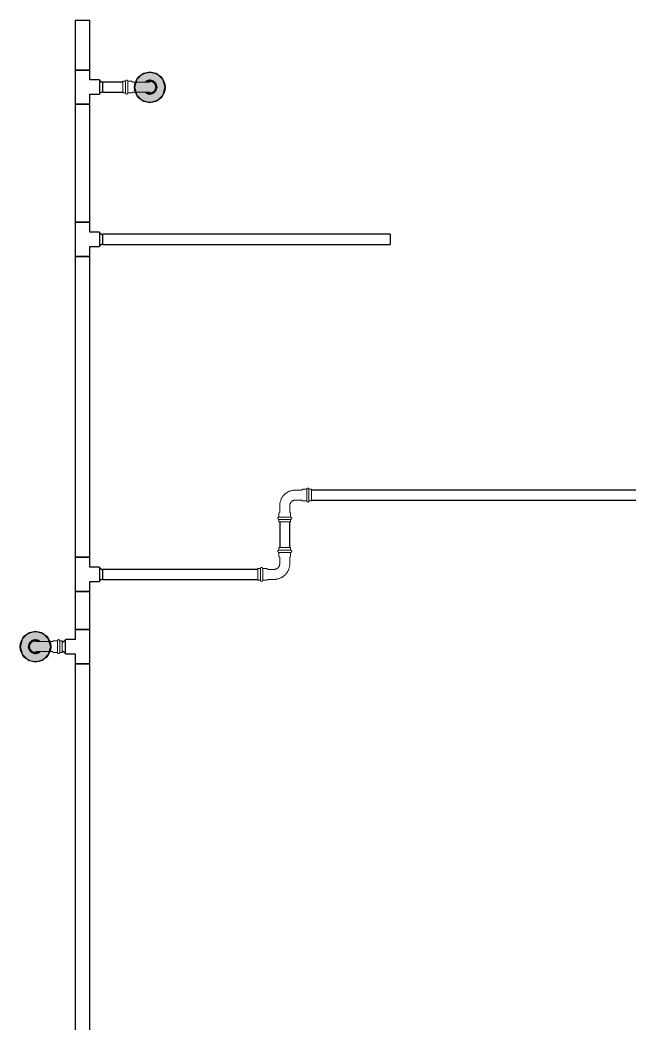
# Model space of a CAD drawing. Header units: inches. Extents: x -3327 to -1, y 8 to 1328.
# Drawn here: x -1855.7 to -1775.8, y 915.2 to 1047.6 of the extents above; entities that cross this region are included whole.
import ezdxf

# ---------------------------------------------------------------- set-up
doc = ezdxf.new("R2010")
doc.units = ezdxf.units.IN
doc.header["$MEASUREMENT"] = 0
doc.layers.add('P-PIPE', color=3, linetype='Continuous', lineweight=9)
doc.layers.add('X - REF - FP', color=7, linetype='Continuous', true_color=0xb90000)

# ---------------------------------------------------------------- blocks, each defined once
blk = doc.blocks.new('Victaulic-VicPress316-Elbow 90-45deg Style P568_P571 - Standard-V2-SECOND LEVEL')
at = {"layer": 'P-PIPE'}
for p, q in [((-3203.7, 731.1), (-3203.7, 730.2)), ((-3202.39, 730.21), (-3202.39, 731.1)), ((-3203.81, 730.05), (-3203.81, 729.6)), ((-3202.28, 729.6), (-3202.28, 730.05)), ((-3203.05, 729.6), (-3203.81, 729.6)), ((-3203.81, 729.31), (-3203.81, 728.97)), ((-3203.05, 729.31), (-3203.81, 729.31)), ((-3203.81, 728.97), (-3203.05, 728.97)), ((-3202.28, 729.6), (-3203.05, 729.6)), ((-3202.28, 729.31), (-3203.05, 729.31)), ((-3203.05, 728.97), (-3202.28, 728.97)), ((-3202.28, 728.97), (-3202.28, 729.31))]:
    blk.add_line(p, q, dxfattribs=at)
at = {"layer": 'P-PIPE', "flags": 128}
for points in [[(-3203.05, 733.4), (-3203.08, 733.4), (-3203.12, 733.4), (-3203.16, 733.4), (-3203.19, 733.39), (-3203.23, 733.38), (-3203.26, 733.38), (-3203.3, 733.37), (-3203.33, 733.36), (-3203.37, 733.34), (-3203.4, 733.33), (-3203.43, 733.32), (-3203.47, 733.3), (-3203.5, 733.28), (-3203.53, 733.26), (-3203.56, 733.24), (-3203.59, 733.22), (-3203.62, 733.2), (-3203.65, 733.18), (-3203.67, 733.15), (-3203.7, 733.13), (-3203.73, 733.1), (-3203.75, 733.07), (-3203.77, 733.04), (-3203.79, 733.01), (-3203.81, 732.98), (-3203.83, 732.95), (-3203.85, 732.92), (-3203.87, 732.89), (-3203.88, 732.85), (-3203.9, 732.82), (-3203.91, 732.79), (-3203.92, 732.75), (-3203.93, 732.72), (-3203.94, 732.68), (-3203.94, 732.65), (-3203.95, 732.61), (-3203.95, 732.57), (-3203.96, 732.54), (-3203.96, 732.5), (-3203.96, 732.46), (-3203.96, 732.43), (-3203.95, 732.39), (-3203.95, 732.35), (-3203.94, 732.32), (-3203.93, 732.28), (-3203.93, 732.25), (-3203.91, 732.21), (-3203.9, 732.18), (-3203.89, 732.14), (-3203.88, 732.11), (-3203.86, 732.08), (-3203.84, 732.05), (-3203.82, 732.01), (-3203.8, 731.98), (-3203.78, 731.95), (-3203.76, 731.92), (-3203.74, 731.9), (-3203.71, 731.87)], [(-3203.05, 733.26), (-3203.08, 733.26), (-3203.11, 733.25), (-3203.14, 733.25), (-3203.17, 733.25), (-3203.2, 733.24), (-3203.23, 733.23), (-3203.26, 733.23), (-3203.29, 733.22), (-3203.32, 733.21), (-3203.34, 733.2), (-3203.37, 733.18), (-3203.4, 733.17), (-3203.43, 733.16), (-3203.45, 733.14), (-3203.48, 733.12), (-3203.5, 733.1), (-3203.53, 733.09), (-3203.55, 733.07), (-3203.57, 733.05), (-3203.6, 733.02), (-3203.62, 733), (-3203.64, 732.98), (-3203.66, 732.95), (-3203.67, 732.93), (-3203.69, 732.9), (-3203.71, 732.88), (-3203.72, 732.85), (-3203.74, 732.82), (-3203.75, 732.8), (-3203.76, 732.77), (-3203.77, 732.74), (-3203.78, 732.71), (-3203.79, 732.68), (-3203.8, 732.65), (-3203.8, 732.62), (-3203.81, 732.59), (-3203.81, 732.56), (-3203.81, 732.53), (-3203.81, 732.5), (-3203.81, 732.47), (-3203.81, 732.44), (-3203.81, 732.41), (-3203.8, 732.38), (-3203.8, 732.35), (-3203.79, 732.32), (-3203.78, 732.29), (-3203.78, 732.26), (-3203.77, 732.23), (-3203.76, 732.2), (-3203.74, 732.17), (-3203.73, 732.14), (-3203.72, 732.12), (-3203.7, 732.1)], [(-3203.7, 732.49), (-3203.7, 732.49), (-3203.7, 732.49), (-3203.7, 732.48), (-3203.7, 732.47), (-3203.7, 732.46), (-3203.7, 732.45), (-3203.7, 732.44), (-3203.7, 732.42), (-3203.7, 732.4), (-3203.7, 732.38), (-3203.7, 732.36), (-3203.7, 732.33), (-3203.7, 732.31), (-3203.7, 732.28), (-3203.7, 732.25), (-3203.7, 732.21), (-3203.7, 732.18), (-3203.7, 732.14), (-3203.7, 732.11), (-3203.7, 732.07), (-3203.7, 732.03), (-3203.7, 731.98), (-3203.7, 731.94), (-3203.7, 731.9), (-3203.7, 731.85), (-3203.7, 731.8), (-3203.7, 731.75), (-3203.7, 731.7), (-3203.7, 731.65), (-3203.7, 731.6), (-3203.7, 731.55), (-3203.7, 731.5), (-3203.7, 731.44), (-3203.7, 731.39), (-3203.7, 731.33), (-3203.7, 731.28), (-3203.7, 731.22), (-3203.7, 731.17), (-3203.7, 731.11), (-3203.7, 731.1)], [(-3202.39, 731.86), (-3202.37, 731.88), (-3202.34, 731.91), (-3202.32, 731.94), (-3202.3, 731.97), (-3202.28, 732), (-3202.26, 732.03), (-3202.24, 732.06), (-3202.23, 732.09), (-3202.21, 732.13), (-3202.2, 732.16), (-3202.18, 732.19), (-3202.17, 732.23), (-3202.16, 732.26), (-3202.15, 732.3), (-3202.15, 732.33), (-3202.14, 732.37), (-3202.14, 732.41), (-3202.14, 732.44), (-3202.13, 732.48), (-3202.13, 732.52), (-3202.14, 732.55), (-3202.14, 732.59), (-3202.14, 732.63), (-3202.15, 732.66), (-3202.16, 732.7), (-3202.17, 732.73), (-3202.18, 732.77), (-3202.19, 732.8), (-3202.2, 732.84), (-3202.22, 732.87), (-3202.23, 732.9), (-3202.25, 732.93), (-3202.27, 732.97), (-3202.29, 733), (-3202.31, 733.03), (-3202.33, 733.06), (-3202.35, 733.08), (-3202.38, 733.11), (-3202.4, 733.14), (-3202.43, 733.16), (-3202.46, 733.19), (-3202.49, 733.21), (-3202.51, 733.23), (-3202.55, 733.25), (-3202.58, 733.27), (-3202.61, 733.29), (-3202.64, 733.31), (-3202.67, 733.32), (-3202.71, 733.34), (-3202.74, 733.35), (-3202.78, 733.36), (-3202.81, 733.37), (-3202.85, 733.38), (-3202.88, 733.39), (-3202.92, 733.39), (-3202.95, 733.4), (-3202.99, 733.4), (-3203.03, 733.4), (-3203.05, 733.4)], [(-3202.39, 732.1), (-3202.37, 732.13), (-3202.36, 732.16), (-3202.34, 732.18), (-3202.33, 732.21), (-3202.32, 732.24), (-3202.31, 732.27), (-3202.3, 732.3), (-3202.3, 732.33), (-3202.29, 732.36), (-3202.29, 732.39), (-3202.28, 732.42), (-3202.28, 732.45), (-3202.28, 732.48), (-3202.28, 732.51), (-3202.28, 732.54), (-3202.28, 732.57), (-3202.29, 732.6), (-3202.29, 732.63), (-3202.3, 732.66), (-3202.31, 732.69), (-3202.32, 732.72), (-3202.33, 732.75), (-3202.34, 732.78), (-3202.35, 732.81), (-3202.36, 732.84), (-3202.38, 732.86), (-3202.39, 732.89), (-3202.41, 732.92), (-3202.43, 732.94), (-3202.44, 732.97), (-3202.46, 732.99), (-3202.48, 733.01), (-3202.51, 733.03), (-3202.53, 733.06), (-3202.55, 733.08), (-3202.58, 733.09), (-3202.6, 733.11), (-3202.62, 733.13), (-3202.65, 733.15), (-3202.68, 733.16), (-3202.7, 733.18), (-3202.73, 733.19), (-3202.76, 733.2), (-3202.79, 733.21), (-3202.82, 733.22), (-3202.85, 733.23), (-3202.88, 733.24), (-3202.91, 733.24), (-3202.94, 733.25), (-3202.97, 733.25), (-3203, 733.26), (-3203.03, 733.26), (-3203.05, 733.26)], [(-3202.39, 731.1), (-3202.39, 731.15), (-3202.39, 731.21), (-3202.39, 731.26), (-3202.39, 731.32), (-3202.39, 731.37), (-3202.39, 731.43), (-3202.39, 731.48), (-3202.39, 731.54), (-3202.39, 731.59), (-3202.39, 731.64), (-3202.39, 731.69), (-3202.39, 731.74), (-3202.39, 731.79), (-3202.39, 731.84), (-3202.39, 731.88), (-3202.39, 731.93), (-3202.39, 731.97), (-3202.39, 732.02), (-3202.39, 732.06), (-3202.39, 732.1), (-3202.39, 732.13), (-3202.39, 732.17), (-3202.39, 732.21), (-3202.39, 732.24), (-3202.39, 732.27), (-3202.39, 732.3), (-3202.39, 732.33), (-3202.39, 732.35), (-3202.39, 732.37), (-3202.39, 732.4), (-3202.39, 732.41), (-3202.39, 732.43), (-3202.39, 732.45), (-3202.39, 732.46), (-3202.39, 732.47), (-3202.39, 732.48), (-3202.39, 732.48), (-3202.39, 732.49), (-3202.39, 732.49), (-3202.39, 732.49)], [(-3203.81, 730.05), (-3203.81, 730.06), (-3203.81, 730.07), (-3203.81, 730.08), (-3203.81, 730.09), (-3203.81, 730.11), (-3203.8, 730.12), (-3203.8, 730.13), (-3203.8, 730.14), (-3203.8, 730.15), (-3203.79, 730.16), (-3203.79, 730.17), (-3203.78, 730.18), (-3203.78, 730.19), (-3203.77, 730.2), (-3203.76, 730.2), (-3203.76, 730.21), (-3203.75, 730.22), (-3203.74, 730.23), (-3203.74, 730.24), (-3203.73, 730.25), (-3203.72, 730.25), (-3203.71, 730.26), (-3203.71, 730.27), (-3203.7, 730.27)], [(-3202.39, 730.27), (-3202.38, 730.26), (-3202.37, 730.26), (-3202.36, 730.25), (-3202.36, 730.24), (-3202.35, 730.23), (-3202.34, 730.22), (-3202.33, 730.22), (-3202.33, 730.21), (-3202.32, 730.2), (-3202.32, 730.19), (-3202.31, 730.18), (-3202.31, 730.17), (-3202.3, 730.16), (-3202.3, 730.15), (-3202.29, 730.14), (-3202.29, 730.13), (-3202.29, 730.12), (-3202.29, 730.11), (-3202.28, 730.1), (-3202.28, 730.09), (-3202.28, 730.07), (-3202.28, 730.06), (-3202.28, 730.05), (-3202.28, 730.05)], [(-3203.81, 729.31), (-3203.82, 729.31), (-3203.82, 729.31), (-3203.83, 729.31), (-3203.84, 729.31), (-3203.84, 729.31), (-3203.85, 729.31), (-3203.85, 729.31), (-3203.86, 729.32), (-3203.86, 729.32), (-3203.87, 729.32), (-3203.87, 729.32), (-3203.88, 729.32), (-3203.88, 729.33), (-3203.89, 729.33), (-3203.89, 729.33), (-3203.9, 729.34), (-3203.9, 729.34), (-3203.91, 729.34), (-3203.91, 729.35), (-3203.92, 729.35), (-3203.92, 729.36), (-3203.92, 729.36), (-3203.93, 729.37), (-3203.93, 729.37), (-3203.93, 729.38), (-3203.94, 729.38), (-3203.94, 729.39), (-3203.94, 729.39), (-3203.95, 729.4), (-3203.95, 729.4), (-3203.95, 729.41), (-3203.95, 729.41), (-3203.95, 729.42), (-3203.95, 729.42), (-3203.96, 729.43), (-3203.96, 729.44), (-3203.96, 729.44), (-3203.96, 729.45), (-3203.96, 729.45), (-3203.96, 729.46), (-3203.96, 729.46), (-3203.96, 729.47), (-3203.96, 729.48), (-3203.96, 729.48), (-3203.95, 729.49), (-3203.95, 729.49), (-3203.95, 729.5), (-3203.95, 729.5), (-3203.95, 729.51), (-3203.94, 729.51), (-3203.94, 729.52), (-3203.94, 729.52), (-3203.94, 729.53), (-3203.93, 729.53), (-3203.93, 729.54), (-3203.93, 729.54), (-3203.92, 729.55), (-3203.92, 729.55), (-3203.92, 729.56), (-3203.91, 729.56), (-3203.91, 729.57), (-3203.9, 729.57), (-3203.9, 729.57), (-3203.89, 729.58), (-3203.89, 729.58), (-3203.88, 729.58), (-3203.88, 729.58), (-3203.87, 729.59), (-3203.87, 729.59), (-3203.86, 729.59), (-3203.86, 729.59), (-3203.85, 729.59), (-3203.84, 729.6), (-3203.84, 729.6), (-3203.83, 729.6), (-3203.83, 729.6), (-3203.82, 729.6), (-3203.82, 729.6), (-3203.81, 729.6)], [(-3203.05, 729.6), (-3203.08, 729.6), (-3203.11, 729.6), (-3203.14, 729.6), (-3203.17, 729.6), (-3203.2, 729.6), (-3203.23, 729.6), (-3203.26, 729.6), (-3203.29, 729.6), (-3203.32, 729.6), (-3203.34, 729.6), (-3203.37, 729.6), (-3203.4, 729.6), (-3203.43, 729.6), (-3203.45, 729.6), (-3203.48, 729.6), (-3203.5, 729.6), (-3203.53, 729.6), (-3203.55, 729.6), (-3203.57, 729.6), (-3203.6, 729.6), (-3203.62, 729.6), (-3203.64, 729.6), (-3203.66, 729.6), (-3203.67, 729.6), (-3203.69, 729.6), (-3203.71, 729.6), (-3203.72, 729.6), (-3203.74, 729.6), (-3203.75, 729.6), (-3203.76, 729.6), (-3203.77, 729.6), (-3203.78, 729.6), (-3203.79, 729.6), (-3203.8, 729.6), (-3203.8, 729.6), (-3203.81, 729.6), (-3203.81, 729.6), (-3203.81, 729.6), (-3203.81, 729.6), (-3203.81, 729.6)], [(-3203.81, 729.6), (-3203.81, 729.6), (-3203.81, 729.6), (-3203.81, 729.6), (-3203.8, 729.6), (-3203.8, 729.6), (-3203.79, 729.6), (-3203.78, 729.6), (-3203.77, 729.6)], [(-3203.77, 729.31), (-3203.78, 729.31), (-3203.79, 729.31), (-3203.8, 729.31), (-3203.8, 729.31), (-3203.81, 729.31), (-3203.81, 729.31), (-3203.81, 729.31), (-3203.81, 729.31), (-3203.81, 729.31)], [(-3203.81, 729.31), (-3203.81, 729.31), (-3203.81, 729.31), (-3203.81, 729.31), (-3203.8, 729.31), (-3203.8, 729.31), (-3203.79, 729.31), (-3203.78, 729.31), (-3203.77, 729.31), (-3203.76, 729.31), (-3203.75, 729.31), (-3203.74, 729.31), (-3203.73, 729.31), (-3203.71, 729.31), (-3203.7, 729.31), (-3203.68, 729.31), (-3203.66, 729.31), (-3203.64, 729.31), (-3203.62, 729.31), (-3203.6, 729.31), (-3203.58, 729.31), (-3203.56, 729.31), (-3203.53, 729.31), (-3203.51, 729.31), (-3203.49, 729.31), (-3203.46, 729.31), (-3203.43, 729.31), (-3203.41, 729.31), (-3203.38, 729.31), (-3203.35, 729.31), (-3203.32, 729.31), (-3203.29, 729.31), (-3203.27, 729.31), (-3203.24, 729.31), (-3203.21, 729.31), (-3203.18, 729.31), (-3203.15, 729.31), (-3203.12, 729.31), (-3203.08, 729.31), (-3203.05, 729.31), (-3203.05, 729.31)], [(-3202.28, 729.6), (-3202.28, 729.6), (-3202.28, 729.6), (-3202.29, 729.6), (-3202.29, 729.6), (-3202.29, 729.6), (-3202.3, 729.6), (-3202.31, 729.6), (-3202.32, 729.6), (-3202.33, 729.6), (-3202.34, 729.6), (-3202.35, 729.6), (-3202.37, 729.6), (-3202.38, 729.6), (-3202.4, 729.6), (-3202.41, 729.6), (-3202.43, 729.6), (-3202.45, 729.6), (-3202.47, 729.6), (-3202.49, 729.6), (-3202.51, 729.6), (-3202.53, 729.6), (-3202.56, 729.6), (-3202.58, 729.6), (-3202.61, 729.6), (-3202.63, 729.6), (-3202.66, 729.6), (-3202.68, 729.6), (-3202.71, 729.6), (-3202.74, 729.6), (-3202.77, 729.6), (-3202.8, 729.6), (-3202.83, 729.6), (-3202.86, 729.6), (-3202.89, 729.6), (-3202.92, 729.6), (-3202.95, 729.6), (-3202.98, 729.6), (-3203.01, 729.6), (-3203.04, 729.6), (-3203.05, 729.6)], [(-3203.05, 729.31), (-3203.02, 729.31), (-3202.98, 729.31), (-3202.95, 729.31), (-3202.92, 729.31), (-3202.89, 729.31), (-3202.86, 729.31), (-3202.83, 729.31), (-3202.8, 729.31), (-3202.78, 729.31), (-3202.75, 729.31), (-3202.72, 729.31), (-3202.69, 729.31), (-3202.67, 729.31), (-3202.64, 729.31), (-3202.61, 729.31), (-3202.59, 729.31), (-3202.56, 729.31), (-3202.54, 729.31), (-3202.52, 729.31), (-3202.5, 729.31), (-3202.48, 729.31), (-3202.46, 729.31), (-3202.44, 729.31), (-3202.42, 729.31), (-3202.4, 729.31), (-3202.39, 729.31), (-3202.37, 729.31), (-3202.36, 729.31), (-3202.34, 729.31), (-3202.33, 729.31), (-3202.32, 729.31), (-3202.31, 729.31), (-3202.3, 729.31), (-3202.3, 729.31), (-3202.29, 729.31), (-3202.29, 729.31), (-3202.28, 729.31), (-3202.28, 729.31), (-3202.28, 729.31), (-3202.28, 729.31)], [(-3202.32, 729.6), (-3202.31, 729.6), (-3202.3, 729.6), (-3202.3, 729.6), (-3202.29, 729.6), (-3202.29, 729.6), (-3202.28, 729.6), (-3202.28, 729.6), (-3202.28, 729.6), (-3202.28, 729.6)], [(-3202.28, 729.31), (-3202.28, 729.31), (-3202.28, 729.31), (-3202.29, 729.31), (-3202.29, 729.31), (-3202.29, 729.31), (-3202.3, 729.31), (-3202.31, 729.31), (-3202.32, 729.31)], [(-3202.28, 729.6), (-3202.27, 729.6), (-3202.27, 729.6), (-3202.26, 729.6), (-3202.26, 729.6), (-3202.25, 729.6), (-3202.24, 729.6), (-3202.24, 729.59), (-3202.23, 729.59), (-3202.23, 729.59), (-3202.22, 729.59), (-3202.22, 729.59), (-3202.21, 729.58), (-3202.21, 729.58), (-3202.2, 729.58), (-3202.2, 729.57), (-3202.19, 729.57), (-3202.19, 729.57), (-3202.18, 729.56), (-3202.18, 729.56), (-3202.18, 729.56), (-3202.17, 729.55), (-3202.17, 729.55), (-3202.16, 729.54), (-3202.16, 729.54), (-3202.16, 729.53), (-3202.15, 729.53), (-3202.15, 729.52), (-3202.15, 729.52), (-3202.15, 729.51), (-3202.14, 729.51), (-3202.14, 729.5), (-3202.14, 729.5), (-3202.14, 729.49), (-3202.14, 729.48), (-3202.14, 729.48), (-3202.14, 729.47), (-3202.13, 729.47), (-3202.13, 729.46), (-3202.13, 729.46), (-3202.13, 729.45), (-3202.13, 729.44), (-3202.13, 729.44), (-3202.14, 729.43), (-3202.14, 729.43), (-3202.14, 729.42), (-3202.14, 729.42), (-3202.14, 729.41), (-3202.14, 729.4), (-3202.14, 729.4), (-3202.15, 729.39), (-3202.15, 729.39), (-3202.15, 729.38), (-3202.16, 729.38), (-3202.16, 729.37), (-3202.16, 729.37), (-3202.17, 729.36), (-3202.17, 729.36), (-3202.17, 729.35), (-3202.18, 729.35), (-3202.18, 729.35), (-3202.19, 729.34), (-3202.19, 729.34), (-3202.19, 729.34), (-3202.2, 729.33), (-3202.2, 729.33), (-3202.21, 729.33), (-3202.21, 729.32), (-3202.22, 729.32), (-3202.23, 729.32), (-3202.23, 729.32), (-3202.24, 729.32), (-3202.24, 729.31), (-3202.25, 729.31), (-3202.25, 729.31), (-3202.26, 729.31), (-3202.26, 729.31), (-3202.27, 729.31), (-3202.28, 729.31), (-3202.28, 729.31)]]:
    blk.add_lwpolyline(points, dxfattribs=at)
blk = doc.blocks.new('Victaulic-VicPress316-Elbow 90-45deg Style P568_P571 - Standard-V1-SECOND LEVEL')
at = {"layer": 'P-PIPE'}
for p, q in [((-0.77, 3.52), (-0.77, 3.18)), ((0.77, 3.52), (-0.77, 3.52)), ((-0.77, 3.18), (0.77, 3.18)), ((-0.77, 2.89), (-0.77, 2.44)), ((-0.77, 2.89), (0.77, 2.89)), ((0.77, 3.18), (0.77, 3.52)), ((0.77, 2.44), (0.77, 2.89)), ((-0.66, 2.28), (-0.66, 1.39)), ((0.66, 1.39), (0.66, 2.28)), ((-3.18, 0.77), (-3.52, 0.77)), ((-3.52, 0.77), (-3.52, -0.77)), ((-3.18, -0.77), (-3.18, 0.77)), ((-2.44, 0.77), (-2.89, 0.77)), ((-2.89, -0.77), (-2.89, 0.77)), ((-1.39, 0.66), (-2.28, 0.66)), ((-3.52, -0.77), (-3.18, -0.77)), ((-2.89, -0.77), (-2.44, -0.77)), ((-2.28, -0.66), (-1.39, -0.66))]:
    blk.add_line(p, q, dxfattribs=at)
at = {"layer": 'P-PIPE', "flags": 128}
for points in [[(-0.77, 2.89), (-0.77, 2.89), (-0.78, 2.89), (-0.78, 2.89), (-0.79, 2.89), (-0.8, 2.89), (-0.8, 2.89), (-0.81, 2.9), (-0.81, 2.9), (-0.82, 2.9), (-0.82, 2.9), (-0.83, 2.9), (-0.83, 2.91), (-0.84, 2.91), (-0.84, 2.91), (-0.85, 2.92), (-0.85, 2.92), (-0.86, 2.92), (-0.86, 2.93), (-0.87, 2.93), (-0.87, 2.93), (-0.87, 2.94), (-0.88, 2.94), (-0.88, 2.95), (-0.89, 2.95), (-0.89, 2.96), (-0.89, 2.96), (-0.89, 2.97), (-0.9, 2.97), (-0.9, 2.98), (-0.9, 2.98), (-0.9, 2.99), (-0.91, 2.99), (-0.91, 3), (-0.91, 3.01), (-0.91, 3.01), (-0.91, 3.02), (-0.91, 3.02), (-0.91, 3.03), (-0.91, 3.03), (-0.91, 3.04), (-0.91, 3.05), (-0.91, 3.05), (-0.91, 3.06), (-0.91, 3.06), (-0.91, 3.07), (-0.91, 3.07), (-0.91, 3.08), (-0.9, 3.09), (-0.9, 3.09), (-0.9, 3.1), (-0.9, 3.1), (-0.89, 3.11), (-0.89, 3.11), (-0.89, 3.12), (-0.88, 3.12), (-0.88, 3.13), (-0.88, 3.13), (-0.87, 3.14), (-0.87, 3.14), (-0.86, 3.14), (-0.86, 3.15), (-0.86, 3.15), (-0.85, 3.15), (-0.85, 3.16), (-0.84, 3.16), (-0.84, 3.16), (-0.83, 3.17), (-0.83, 3.17), (-0.82, 3.17), (-0.82, 3.17), (-0.81, 3.17), (-0.8, 3.18), (-0.8, 3.18), (-0.79, 3.18), (-0.79, 3.18), (-0.78, 3.18), (-0.78, 3.18), (-0.77, 3.18), (-0.77, 3.18)], [(0.77, 3.18), (0.77, 3.18), (0.76, 3.18), (0.76, 3.18), (0.76, 3.18), (0.75, 3.18), (0.74, 3.18), (0.74, 3.18), (0.73, 3.18), (0.72, 3.18), (0.71, 3.18), (0.69, 3.18), (0.68, 3.18), (0.67, 3.18), (0.65, 3.18), (0.63, 3.18), (0.61, 3.18), (0.6, 3.18), (0.58, 3.18), (0.56, 3.18), (0.53, 3.18), (0.51, 3.18), (0.49, 3.18), (0.46, 3.18), (0.44, 3.18), (0.41, 3.18), (0.39, 3.18), (0.36, 3.18), (0.33, 3.18), (0.31, 3.18), (0.28, 3.18), (0.25, 3.18), (0.22, 3.18), (0.19, 3.18), (0.16, 3.18), (0.13, 3.18), (0.1, 3.18), (0.07, 3.18), (0.04, 3.18), (0.01, 3.18), (-0.02, 3.18), (-0.05, 3.18), (-0.08, 3.18), (-0.11, 3.18), (-0.14, 3.18), (-0.17, 3.18), (-0.2, 3.18), (-0.23, 3.18), (-0.26, 3.18), (-0.29, 3.18), (-0.32, 3.18), (-0.35, 3.18), (-0.37, 3.18), (-0.4, 3.18), (-0.43, 3.18), (-0.45, 3.18), (-0.48, 3.18), (-0.5, 3.18), (-0.52, 3.18), (-0.54, 3.18), (-0.57, 3.18), (-0.59, 3.18), (-0.6, 3.18), (-0.62, 3.18), (-0.64, 3.18), (-0.66, 3.18), (-0.67, 3.18), (-0.69, 3.18), (-0.7, 3.18), (-0.71, 3.18), (-0.72, 3.18), (-0.73, 3.18), (-0.74, 3.18), (-0.75, 3.18), (-0.75, 3.18), (-0.76, 3.18), (-0.76, 3.18), (-0.77, 3.18), (-0.77, 3.18), (-0.77, 3.18)], [(-0.77, 3.18), (-0.77, 3.18), (-0.76, 3.18), (-0.76, 3.18), (-0.76, 3.18), (-0.75, 3.18), (-0.74, 3.18), (-0.74, 3.18), (-0.73, 3.18)], [(-0.77, 2.89), (-0.77, 2.89), (-0.76, 2.89), (-0.76, 2.89), (-0.76, 2.89), (-0.75, 2.89), (-0.74, 2.89), (-0.74, 2.89), (-0.73, 2.89), (-0.72, 2.89), (-0.71, 2.89), (-0.69, 2.89), (-0.68, 2.89), (-0.67, 2.89), (-0.65, 2.89), (-0.63, 2.89), (-0.61, 2.89), (-0.6, 2.89), (-0.58, 2.89), (-0.56, 2.89), (-0.53, 2.89), (-0.51, 2.89), (-0.49, 2.89), (-0.46, 2.89), (-0.44, 2.89), (-0.41, 2.89), (-0.39, 2.89), (-0.36, 2.89), (-0.33, 2.89), (-0.31, 2.89), (-0.28, 2.89), (-0.25, 2.89), (-0.22, 2.89), (-0.19, 2.89), (-0.16, 2.89), (-0.13, 2.89), (-0.1, 2.89), (-0.07, 2.89), (-0.04, 2.89), (-0.01, 2.89), (0.02, 2.89), (0.05, 2.89), (0.08, 2.89), (0.11, 2.89), (0.14, 2.89), (0.17, 2.89), (0.2, 2.89), (0.23, 2.89), (0.26, 2.89), (0.29, 2.89), (0.32, 2.89), (0.35, 2.89), (0.37, 2.89), (0.4, 2.89), (0.43, 2.89), (0.45, 2.89), (0.48, 2.89), (0.5, 2.89), (0.52, 2.89), (0.54, 2.89), (0.57, 2.89), (0.59, 2.89), (0.6, 2.89), (0.62, 2.89), (0.64, 2.89), (0.66, 2.89), (0.67, 2.89), (0.69, 2.89), (0.7, 2.89), (0.71, 2.89), (0.72, 2.89), (0.73, 2.89), (0.74, 2.89), (0.75, 2.89), (0.75, 2.89), (0.76, 2.89), (0.76, 2.89), (0.77, 2.89), (0.77, 2.89), (0.77, 2.89)], [(-0.72, 2.89), (-0.73, 2.89), (-0.74, 2.89), (-0.75, 2.89), (-0.75, 2.89), (-0.76, 2.89), (-0.76, 2.89), (-0.77, 2.89), (-0.77, 2.89), (-0.77, 2.89)], [(0.72, 3.18), (0.73, 3.18), (0.74, 3.18), (0.75, 3.18), (0.75, 3.18), (0.76, 3.18), (0.76, 3.18), (0.77, 3.18), (0.77, 3.18), (0.77, 3.18)], [(0.77, 2.89), (0.77, 2.89), (0.76, 2.89), (0.76, 2.89), (0.76, 2.89), (0.75, 2.89), (0.74, 2.89), (0.74, 2.89), (0.73, 2.89)], [(0.77, 3.18), (0.77, 3.18), (0.78, 3.18), (0.78, 3.18), (0.79, 3.18), (0.8, 3.18), (0.8, 3.18), (0.81, 3.18), (0.81, 3.17), (0.82, 3.17), (0.82, 3.17), (0.83, 3.17), (0.83, 3.17), (0.84, 3.16), (0.84, 3.16), (0.85, 3.16), (0.85, 3.15), (0.86, 3.15), (0.86, 3.15), (0.87, 3.14), (0.87, 3.14), (0.87, 3.13), (0.88, 3.13), (0.88, 3.12), (0.89, 3.12), (0.89, 3.11), (0.89, 3.11), (0.89, 3.1), (0.9, 3.1), (0.9, 3.09), (0.9, 3.09), (0.9, 3.08), (0.91, 3.08), (0.91, 3.07), (0.91, 3.07), (0.91, 3.06), (0.91, 3.05), (0.91, 3.05), (0.91, 3.04), (0.91, 3.04), (0.91, 3.03), (0.91, 3.03), (0.91, 3.02), (0.91, 3.01), (0.91, 3.01), (0.91, 3), (0.91, 3), (0.91, 2.99), (0.9, 2.99), (0.9, 2.98), (0.9, 2.98), (0.9, 2.97), (0.89, 2.97), (0.89, 2.96), (0.89, 2.96), (0.88, 2.95), (0.88, 2.95), (0.88, 2.94), (0.87, 2.94), (0.87, 2.93), (0.86, 2.93), (0.86, 2.92), (0.86, 2.92), (0.85, 2.92), (0.85, 2.91), (0.84, 2.91), (0.84, 2.91), (0.83, 2.91), (0.83, 2.9), (0.82, 2.9), (0.82, 2.9), (0.81, 2.9), (0.8, 2.9), (0.8, 2.89), (0.79, 2.89), (0.79, 2.89), (0.78, 2.89), (0.78, 2.89), (0.77, 2.89), (0.77, 2.89)], [(-0.66, 1.39), (-0.66, 1.36), (-0.66, 1.33), (-0.66, 1.3), (-0.67, 1.28), (-0.67, 1.25), (-0.68, 1.22), (-0.69, 1.19), (-0.69, 1.16), (-0.7, 1.13), (-0.72, 1.11), (-0.73, 1.08), (-0.74, 1.05), (-0.75, 1.03), (-0.77, 1), (-0.79, 0.98), (-0.8, 0.95), (-0.82, 0.93), (-0.84, 0.91), (-0.86, 0.89), (-0.88, 0.87), (-0.9, 0.85), (-0.92, 0.83), (-0.95, 0.81), (-0.97, 0.79), (-1, 0.77), (-1.02, 0.76), (-1.05, 0.74), (-1.07, 0.73), (-1.1, 0.72), (-1.13, 0.71), (-1.15, 0.7), (-1.18, 0.69), (-1.21, 0.68), (-1.24, 0.67), (-1.27, 0.67), (-1.3, 0.66), (-1.33, 0.66), (-1.36, 0.66), (-1.39, 0.66), (-1.39, 0.66)], [(-1.39, -0.66), (-1.31, -0.66), (-1.23, -0.65), (-1.15, -0.64), (-1.07, -0.63), (-0.99, -0.62), (-0.91, -0.6), (-0.83, -0.58), (-0.75, -0.55), (-0.67, -0.53), (-0.59, -0.5), (-0.52, -0.46), (-0.45, -0.43), (-0.37, -0.39), (-0.3, -0.34), (-0.24, -0.3), (-0.17, -0.25), (-0.1, -0.2), (-0.04, -0.15), (0.02, -0.09), (0.08, -0.04), (0.13, 0.02), (0.19, 0.09), (0.24, 0.15), (0.29, 0.22), (0.33, 0.29), (0.38, 0.35), (0.42, 0.43), (0.45, 0.5), (0.49, 0.57), (0.52, 0.65), (0.55, 0.73), (0.57, 0.81), (0.59, 0.88), (0.61, 0.96), (0.63, 1.04), (0.64, 1.13), (0.65, 1.21), (0.65, 1.29), (0.66, 1.37), (0.66, 1.39)], [(-0.66, 2.22), (-0.67, 2.23), (-0.67, 2.23), (-0.68, 2.24), (-0.69, 2.25), (-0.7, 2.26), (-0.7, 2.27), (-0.71, 2.27), (-0.72, 2.28), (-0.72, 2.29), (-0.73, 2.3), (-0.73, 2.31), (-0.74, 2.32), (-0.74, 2.33), (-0.75, 2.34), (-0.75, 2.35), (-0.76, 2.36), (-0.76, 2.37), (-0.76, 2.38), (-0.76, 2.39), (-0.76, 2.4), (-0.77, 2.42), (-0.77, 2.43), (-0.77, 2.44), (-0.77, 2.44)], [(0.77, 2.44), (0.77, 2.43), (0.77, 2.42), (0.76, 2.41), (0.76, 2.4), (0.76, 2.38), (0.76, 2.37), (0.76, 2.36), (0.75, 2.35), (0.75, 2.34), (0.74, 2.33), (0.74, 2.32), (0.74, 2.31), (0.73, 2.3), (0.72, 2.29), (0.72, 2.29), (0.71, 2.28), (0.71, 2.27), (0.7, 2.26), (0.69, 2.25), (0.68, 2.24), (0.68, 2.24), (0.67, 2.23), (0.66, 2.22), (0.66, 2.22)], [(-3.18, 0.77), (-3.18, 0.77), (-3.18, 0.78), (-3.18, 0.78), (-3.18, 0.79), (-3.18, 0.8), (-3.18, 0.8), (-3.18, 0.81), (-3.17, 0.81), (-3.17, 0.82), (-3.17, 0.82), (-3.17, 0.83), (-3.17, 0.83), (-3.16, 0.84), (-3.16, 0.84), (-3.16, 0.85), (-3.15, 0.85), (-3.15, 0.86), (-3.15, 0.86), (-3.14, 0.87), (-3.14, 0.87), (-3.13, 0.87), (-3.13, 0.88), (-3.12, 0.88), (-3.12, 0.89), (-3.11, 0.89), (-3.11, 0.89), (-3.1, 0.89), (-3.1, 0.9), (-3.09, 0.9), (-3.09, 0.9), (-3.08, 0.9), (-3.08, 0.91), (-3.07, 0.91), (-3.07, 0.91), (-3.06, 0.91), (-3.05, 0.91), (-3.05, 0.91), (-3.04, 0.91), (-3.04, 0.91), (-3.03, 0.91), (-3.03, 0.91), (-3.02, 0.91), (-3.01, 0.91), (-3.01, 0.91), (-3, 0.91), (-3, 0.91), (-2.99, 0.91), (-2.99, 0.9), (-2.98, 0.9), (-2.98, 0.9), (-2.97, 0.9), (-2.97, 0.89), (-2.96, 0.89), (-2.96, 0.89), (-2.95, 0.88), (-2.95, 0.88), (-2.94, 0.88), (-2.94, 0.87), (-2.93, 0.87), (-2.93, 0.86), (-2.92, 0.86), (-2.92, 0.86), (-2.92, 0.85), (-2.91, 0.85), (-2.91, 0.84), (-2.91, 0.84), (-2.91, 0.83), (-2.9, 0.83), (-2.9, 0.82), (-2.9, 0.82), (-2.9, 0.81), (-2.9, 0.8), (-2.89, 0.8), (-2.89, 0.79), (-2.89, 0.79), (-2.89, 0.78), (-2.89, 0.78), (-2.89, 0.77), (-2.89, 0.77)], [(-3.18, 0.77), (-3.18, 0.77), (-3.18, 0.76), (-3.18, 0.76), (-3.18, 0.76), (-3.18, 0.75), (-3.18, 0.74), (-3.18, 0.74), (-3.18, 0.73), (-3.18, 0.72), (-3.18, 0.71), (-3.18, 0.69), (-3.18, 0.68), (-3.18, 0.67), (-3.18, 0.65), (-3.18, 0.63), (-3.18, 0.61), (-3.18, 0.6), (-3.18, 0.58), (-3.18, 0.56), (-3.18, 0.53), (-3.18, 0.51), (-3.18, 0.49), (-3.18, 0.46), (-3.18, 0.44), (-3.18, 0.41), (-3.18, 0.39), (-3.18, 0.36), (-3.18, 0.33), (-3.18, 0.31), (-3.18, 0.28), (-3.18, 0.25), (-3.18, 0.22), (-3.18, 0.19), (-3.18, 0.16), (-3.18, 0.13), (-3.18, 0.1), (-3.18, 0.07), (-3.18, 0.04), (-3.18, 0.01), (-3.18, -0.02), (-3.18, -0.05), (-3.18, -0.08), (-3.18, -0.11), (-3.18, -0.14), (-3.18, -0.17), (-3.18, -0.2), (-3.18, -0.23), (-3.18, -0.26), (-3.18, -0.29), (-3.18, -0.32), (-3.18, -0.35), (-3.18, -0.37), (-3.18, -0.4), (-3.18, -0.43), (-3.18, -0.45), (-3.18, -0.48), (-3.18, -0.5), (-3.18, -0.52), (-3.18, -0.54), (-3.18, -0.57), (-3.18, -0.59), (-3.18, -0.6), (-3.18, -0.62), (-3.18, -0.64), (-3.18, -0.66), (-3.18, -0.67), (-3.18, -0.69), (-3.18, -0.7), (-3.18, -0.71), (-3.18, -0.72), (-3.18, -0.73), (-3.18, -0.74), (-3.18, -0.75), (-3.18, -0.75), (-3.18, -0.76), (-3.18, -0.76), (-3.18, -0.77), (-3.18, -0.77), (-3.18, -0.77)], [(-3.18, 0.72), (-3.18, 0.73), (-3.18, 0.74), (-3.18, 0.75), (-3.18, 0.75), (-3.18, 0.76), (-3.18, 0.76), (-3.18, 0.77), (-3.18, 0.77), (-3.18, 0.77)], [(-2.89, -0.77), (-2.89, -0.77), (-2.89, -0.76), (-2.89, -0.76), (-2.89, -0.76), (-2.89, -0.75), (-2.89, -0.74), (-2.89, -0.74), (-2.89, -0.73), (-2.89, -0.72), (-2.89, -0.71), (-2.89, -0.69), (-2.89, -0.68), (-2.89, -0.67), (-2.89, -0.65), (-2.89, -0.63), (-2.89, -0.61), (-2.89, -0.6), (-2.89, -0.58), (-2.89, -0.56), (-2.89, -0.53), (-2.89, -0.51), (-2.89, -0.49), (-2.89, -0.46), (-2.89, -0.44), (-2.89, -0.41), (-2.89, -0.39), (-2.89, -0.36), (-2.89, -0.33), (-2.89, -0.31), (-2.89, -0.28), (-2.89, -0.25), (-2.89, -0.22), (-2.89, -0.19), (-2.89, -0.16), (-2.89, -0.13), (-2.89, -0.1), (-2.89, -0.07), (-2.89, -0.04), (-2.89, -0.01), (-2.89, 0.02), (-2.89, 0.05), (-2.89, 0.08), (-2.89, 0.11), (-2.89, 0.14), (-2.89, 0.17), (-2.89, 0.2), (-2.89, 0.23), (-2.89, 0.26), (-2.89, 0.29), (-2.89, 0.32), (-2.89, 0.35), (-2.89, 0.37), (-2.89, 0.4), (-2.89, 0.43), (-2.89, 0.45), (-2.89, 0.48), (-2.89, 0.5), (-2.89, 0.52), (-2.89, 0.54), (-2.89, 0.57), (-2.89, 0.59), (-2.89, 0.6), (-2.89, 0.62), (-2.89, 0.64), (-2.89, 0.66), (-2.89, 0.67), (-2.89, 0.69), (-2.89, 0.7), (-2.89, 0.71), (-2.89, 0.72), (-2.89, 0.73), (-2.89, 0.74), (-2.89, 0.75), (-2.89, 0.75), (-2.89, 0.76), (-2.89, 0.76), (-2.89, 0.77), (-2.89, 0.77), (-2.89, 0.77)], [(-2.89, 0.77), (-2.89, 0.77), (-2.89, 0.76), (-2.89, 0.76), (-2.89, 0.76), (-2.89, 0.75), (-2.89, 0.74), (-2.89, 0.74), (-2.89, 0.73)], [(-2.44, 0.77), (-2.43, 0.77), (-2.42, 0.77), (-2.41, 0.76), (-2.4, 0.76), (-2.38, 0.76), (-2.37, 0.76), (-2.36, 0.76), (-2.35, 0.75), (-2.34, 0.75), (-2.33, 0.74), (-2.32, 0.74), (-2.31, 0.74), (-2.3, 0.73), (-2.29, 0.72), (-2.29, 0.72), (-2.28, 0.71), (-2.27, 0.71), (-2.26, 0.7), (-2.25, 0.69), (-2.24, 0.68), (-2.24, 0.68), (-2.23, 0.67), (-2.22, 0.66), (-2.22, 0.66)], [(-3.18, -0.77), (-3.18, -0.77), (-3.18, -0.76), (-3.18, -0.76), (-3.18, -0.76), (-3.18, -0.75), (-3.18, -0.74), (-3.18, -0.74), (-3.18, -0.73)], [(-2.89, -0.77), (-2.89, -0.77), (-2.89, -0.78), (-2.89, -0.78), (-2.89, -0.79), (-2.89, -0.8), (-2.89, -0.8), (-2.9, -0.81), (-2.9, -0.81), (-2.9, -0.82), (-2.9, -0.82), (-2.9, -0.83), (-2.91, -0.83), (-2.91, -0.84), (-2.91, -0.84), (-2.92, -0.85), (-2.92, -0.85), (-2.92, -0.86), (-2.93, -0.86), (-2.93, -0.87), (-2.93, -0.87), (-2.94, -0.87), (-2.94, -0.88), (-2.95, -0.88), (-2.95, -0.89), (-2.96, -0.89), (-2.96, -0.89), (-2.97, -0.89), (-2.97, -0.9), (-2.98, -0.9), (-2.98, -0.9), (-2.99, -0.9), (-2.99, -0.91), (-3, -0.91), (-3.01, -0.91), (-3.01, -0.91), (-3.02, -0.91), (-3.02, -0.91), (-3.03, -0.91), (-3.03, -0.91), (-3.04, -0.91), (-3.05, -0.91), (-3.05, -0.91), (-3.06, -0.91), (-3.06, -0.91), (-3.07, -0.91), (-3.07, -0.91), (-3.08, -0.91), (-3.09, -0.9), (-3.09, -0.9), (-3.1, -0.9), (-3.1, -0.9), (-3.11, -0.89), (-3.11, -0.89), (-3.12, -0.89), (-3.12, -0.88), (-3.13, -0.88), (-3.13, -0.88), (-3.14, -0.87), (-3.14, -0.87), (-3.14, -0.86), (-3.15, -0.86), (-3.15, -0.86), (-3.15, -0.85), (-3.16, -0.85), (-3.16, -0.84), (-3.16, -0.84), (-3.17, -0.83), (-3.17, -0.83), (-3.17, -0.82), (-3.17, -0.82), (-3.17, -0.81), (-3.18, -0.8), (-3.18, -0.8), (-3.18, -0.79), (-3.18, -0.79), (-3.18, -0.78), (-3.18, -0.78), (-3.18, -0.77), (-3.18, -0.77)], [(-2.89, -0.72), (-2.89, -0.73), (-2.89, -0.74), (-2.89, -0.75), (-2.89, -0.75), (-2.89, -0.76), (-2.89, -0.76), (-2.89, -0.77), (-2.89, -0.77), (-2.89, -0.77)], [(-2.22, -0.66), (-2.23, -0.67), (-2.23, -0.67), (-2.24, -0.68), (-2.25, -0.69), (-2.26, -0.7), (-2.27, -0.7), (-2.27, -0.71), (-2.28, -0.72), (-2.29, -0.72), (-2.3, -0.73), (-2.31, -0.73), (-2.32, -0.74), (-2.33, -0.74), (-2.34, -0.75), (-2.35, -0.75), (-2.36, -0.76), (-2.37, -0.76), (-2.38, -0.76), (-2.39, -0.76), (-2.4, -0.76), (-2.42, -0.77), (-2.43, -0.77), (-2.44, -0.77), (-2.44, -0.77)]]:
    blk.add_lwpolyline(points, dxfattribs=at)

msp = doc.modelspace()

# ---------------------------------------------------------------- hatches: boundary and pattern name
at = {"layer": 'X - REF - FP'}
for points in [[(-1838.69, 1036.8), (-1837.69, 1037.07), (-1836.96, 1037.8), (-1836.69, 1038.8), (-1836.96, 1039.8), (-1837.69, 1040.53), (-1838.69, 1040.8), (-1839.69, 1040.53), (-1840.42, 1039.8), (-1840.69, 1038.8), (-1840.42, 1037.8), (-1839.69, 1037.07)], [(-1853.69, 963.43), (-1852.69, 963.7), (-1851.96, 964.43), (-1851.69, 965.43), (-1851.96, 966.43), (-1852.69, 967.16), (-1853.69, 967.43), (-1854.69, 967.16), (-1855.42, 966.43), (-1855.69, 965.43), (-1855.42, 964.43), (-1854.69, 963.7), (-1854.6, 963.67)]]:
    msp.add_hatch(color=256, dxfattribs=at).paths.add_polyline_path(points, flags=0)
h = msp.add_hatch(color=256, dxfattribs=at)
edge = h.paths.add_edge_path(flags=0)
edge.add_arc((-1838.69, 1038.8), 2, 0, 360)
h = msp.add_hatch(color=256, dxfattribs=at)
edge = h.paths.add_edge_path(flags=0)
edge.add_arc((-1853.69, 965.43), 2, 0, 360)

# ---------------------------------------------------------------- linework, layer by layer
for p, q in [((-1848.47, 1047.6), (-1848.47, 1041.07)), ((-1848.47, 1047.6), (-1846.57, 1047.6)), ((-1846.57, 1041.07), (-1846.57, 1047.6)), ((-1848.47, 1041.07), (-1848.47, 1036.59)), ((-1848.47, 1041.07), (-1846.57, 1041.07)), ((-1848.19, 1041.07), (-1848.34, 1041.07)), ((-1847.99, 1041.07), (-1848.19, 1041.07)), ((-1847.76, 1041.07), (-1847.99, 1041.07)), ((-1847.27, 1041.07), (-1847.76, 1041.07)), ((-1847.04, 1041.07), (-1847.27, 1041.07)), ((-1846.85, 1041.07), (-1847.04, 1041.07)), ((-1846.7, 1041.07), (-1846.85, 1041.07)), ((-1846.57, 1039.78), (-1846.57, 1041.07)), ((-1845.27, 1039.78), (-1846.57, 1039.78)), ((-1845.27, 1039.78), (-1845.27, 1037.88)), ((-1844.87, 1039.39), (-1845.27, 1039.64)), ((-1840.42, 1039.8), (-1840.69, 1038.8)), ((-1839.69, 1040.53), (-1840.42, 1039.8)), ((-1838.69, 1040.8), (-1839.69, 1040.53)), ((-1837.69, 1040.53), (-1838.69, 1040.8)), ((-1838.69, 1039.57), (-1838.69, 1039.83)), ((-1836.96, 1039.8), (-1837.69, 1040.53)), ((-1836.69, 1038.8), (-1836.96, 1039.8)), ((-1845.27, 1038.02), (-1844.87, 1038.27)), ((-1842.21, 1039.49), (-1844.87, 1039.49)), ((-1844.87, 1038.17), (-1844.87, 1039.49)), ((-1840.69, 1038.8), (-1840.42, 1037.8)), ((-1837.95, 1038.83), (-1837.69, 1038.83)), ((-1836.96, 1037.8), (-1836.69, 1038.8)), ((-1846.57, 1036.59), (-1846.57, 1037.88)), ((-1846.57, 1037.88), (-1845.27, 1037.88)), ((-1844.87, 1038.17), (-1842.21, 1038.17)), ((-1840.42, 1037.8), (-1839.69, 1037.07)), ((-1839.69, 1037.07), (-1838.69, 1036.8)), ((-1838.69, 1037.83), (-1838.69, 1038.09)), ((-1838.69, 1036.8), (-1837.69, 1037.07)), ((-1837.69, 1037.07), (-1836.96, 1037.8)), ((-1846.57, 1036.59), (-1848.47, 1036.59)), ((-1848.47, 1036.59), (-1848.47, 1021.1)), ((-1848.34, 1036.59), (-1848.19, 1036.59)), ((-1848.19, 1036.59), (-1847.99, 1036.59)), ((-1847.99, 1036.59), (-1847.76, 1036.59)), ((-1847.76, 1036.59), (-1847.27, 1036.59)), ((-1847.27, 1036.59), (-1847.04, 1036.59)), ((-1847.04, 1036.59), (-1846.85, 1036.59)), ((-1846.85, 1036.59), (-1846.7, 1036.59)), ((-1846.57, 1021.1), (-1846.57, 1036.59)), ((-1848.47, 1021.1), (-1848.47, 1016.62)), ((-1848.47, 1021.1), (-1846.57, 1021.1)), ((-1848.19, 1021.1), (-1848.34, 1021.1)), ((-1847.99, 1021.1), (-1848.19, 1021.1)), ((-1847.76, 1021.1), (-1847.99, 1021.1)), ((-1847.27, 1021.1), (-1847.76, 1021.1)), ((-1847.04, 1021.1), (-1847.27, 1021.1)), ((-1846.85, 1021.1), (-1847.04, 1021.1)), ((-1846.7, 1021.1), (-1846.85, 1021.1)), ((-1846.57, 1019.81), (-1846.57, 1021.1)), ((-1845.27, 1019.81), (-1846.57, 1019.81)), ((-1845.27, 1019.81), (-1845.27, 1017.91)), ((-1844.87, 1019.42), (-1845.27, 1019.67)), ((-1807.19, 1019.52), (-1844.87, 1019.52)), ((-1844.87, 1018.2), (-1844.87, 1019.52)), ((-1807.19, 1019.52), (-1807.19, 1018.2)), ((-1846.57, 1016.62), (-1846.57, 1017.91)), ((-1846.57, 1017.91), (-1845.27, 1017.91)), ((-1845.27, 1018.05), (-1844.87, 1018.3)), ((-1844.87, 1018.2), (-1807.19, 1018.2)), ((-1846.57, 1016.62), (-1848.47, 1016.62)), ((-1848.47, 1016.62), (-1848.47, 977.16)), ((-1848.34, 1016.62), (-1848.19, 1016.62)), ((-1848.19, 1016.62), (-1847.99, 1016.62)), ((-1847.99, 1016.62), (-1847.76, 1016.62)), ((-1847.76, 1016.62), (-1847.27, 1016.62)), ((-1847.27, 1016.62), (-1847.04, 1016.62)), ((-1847.04, 1016.62), (-1846.85, 1016.62)), ((-1846.85, 1016.62), (-1846.7, 1016.62)), ((-1846.57, 977.16), (-1846.57, 1016.62)), ((-1637.46, 985.97), (-1817.48, 985.97)), ((-1817.48, 984.65), (-1637.46, 984.65)), ((-1821.66, 981.79), (-1821.66, 978.43)), ((-1820.34, 978.43), (-1820.34, 981.79)), ((-1848.47, 977.16), (-1848.47, 972.67)), ((-1848.47, 977.16), (-1846.57, 977.16)), ((-1848.19, 977.16), (-1848.34, 977.16)), ((-1847.99, 977.16), (-1848.19, 977.16)), ((-1847.76, 977.16), (-1847.99, 977.16)), ((-1847.27, 977.16), (-1847.76, 977.16)), ((-1847.04, 977.16), (-1847.27, 977.16)), ((-1846.85, 977.16), (-1847.04, 977.16)), ((-1846.7, 977.16), (-1846.85, 977.16)), ((-1846.57, 975.86), (-1846.57, 977.16)), ((-1845.27, 975.86), (-1846.57, 975.86)), ((-1845.27, 975.86), (-1845.27, 973.96)), ((-1844.87, 975.48), (-1845.27, 975.73)), ((-1824.52, 975.57), (-1844.87, 975.57)), ((-1844.87, 974.26), (-1844.87, 975.57)), ((-1846.57, 972.67), (-1846.57, 973.96)), ((-1846.57, 973.96), (-1845.27, 973.96)), ((-1845.27, 974.1), (-1844.87, 974.35)), ((-1844.87, 974.26), (-1824.52, 974.26)), ((-1848.47, 972.67), (-1848.47, 967.67)), ((-1846.57, 972.67), (-1848.47, 972.67)), ((-1848.34, 972.67), (-1848.19, 972.67)), ((-1848.19, 972.67), (-1847.99, 972.67)), ((-1847.99, 972.67), (-1847.76, 972.67)), ((-1847.76, 972.67), (-1847.27, 972.67)), ((-1847.27, 972.67), (-1847.04, 972.67)), ((-1847.04, 972.67), (-1846.85, 972.67)), ((-1846.85, 972.67), (-1846.7, 972.67)), ((-1846.57, 967.67), (-1846.57, 972.67)), ((-1854.69, 967.16), (-1855.42, 966.43)), ((-1853.69, 967.43), (-1854.69, 967.16)), ((-1852.69, 967.16), (-1853.69, 967.43)), ((-1851.96, 966.43), (-1852.69, 967.16)), ((-1848.47, 967.67), (-1848.47, 966.38)), ((-1848.47, 967.67), (-1846.57, 967.67)), ((-1848.19, 967.67), (-1848.34, 967.67)), ((-1847.99, 967.67), (-1848.19, 967.67)), ((-1847.76, 967.67), (-1847.99, 967.67)), ((-1847.27, 967.67), (-1847.76, 967.67)), ((-1847.04, 967.67), (-1847.27, 967.67)), ((-1846.85, 967.67), (-1847.04, 967.67)), ((-1846.7, 967.67), (-1846.85, 967.67)), ((-1846.57, 963.19), (-1846.57, 967.67)), ((-1855.42, 966.43), (-1855.69, 965.43)), ((-1855.69, 965.43), (-1855.42, 964.43)), ((-1854.69, 965.43), (-1854.43, 965.43)), ((-1853.69, 966.17), (-1853.69, 966.43)), ((-1851.69, 965.43), (-1851.96, 966.43)), ((-1851.96, 964.43), (-1851.69, 965.43)), ((-1849.76, 966.24), (-1850.17, 965.99)), ((-1848.47, 966.38), (-1849.76, 966.38)), ((-1849.76, 964.48), (-1849.76, 966.38)), ((-1855.42, 964.43), (-1854.69, 963.7)), ((-1853.69, 964.43), (-1853.69, 964.69)), ((-1852.69, 963.7), (-1851.96, 964.43)), ((-1850.17, 964.87), (-1849.76, 964.62)), ((-1849.76, 964.48), (-1848.47, 964.48)), ((-1848.47, 964.48), (-1848.47, 963.19)), ((-1854.69, 963.7), (-1854.6, 963.67)), ((-1854.6, 963.67), (-1853.69, 963.43)), ((-1853.69, 963.43), (-1852.69, 963.7)), ((-1848.47, 963.19), (-1848.47, 915.17)), ((-1846.57, 963.19), (-1848.47, 963.19)), ((-1848.34, 963.19), (-1848.19, 963.19)), ((-1848.19, 963.19), (-1847.99, 963.19)), ((-1847.99, 963.19), (-1847.76, 963.19)), ((-1847.76, 963.19), (-1847.27, 963.19)), ((-1847.27, 963.19), (-1847.04, 963.19)), ((-1847.04, 963.19), (-1846.85, 963.19)), ((-1846.85, 963.19), (-1846.7, 963.19)), ((-1846.57, 915.17), (-1846.57, 963.19))]:
    msp.add_line(p, q, dxfattribs=at)
for centre in [(-1838.69, 1038.8), (-1853.69, 965.43)]:
    msp.add_circle(centre, 2, dxfattribs=at)

# ---------------------------------------------------------------- block references
for name, p, rotation in [('Victaulic-VicPress316-Elbow 90-45deg Style P568_P571 - Standard-V2-SECOND LEVEL', (-2571.18, -2164.22), 270), ('Victaulic-VicPress316-Elbow 90-45deg Style P568_P571 - Standard-V1-SECOND LEVEL', (-1821, 985.31), 180), ('Victaulic-VicPress316-Elbow 90-45deg Style P568_P571 - Standard-V2-SECOND LEVEL', (-1121.2, 4168.48), 90)]:
    msp.add_blockref(name, p, dxfattribs=dict(at, rotation=rotation))
msp.add_blockref('Victaulic-VicPress316-Elbow 90-45deg Style P568_P571 - Standard-V1-SECOND LEVEL', (-1821, 974.91), dxfattribs=at)

doc.saveas('drawing.dxf')
